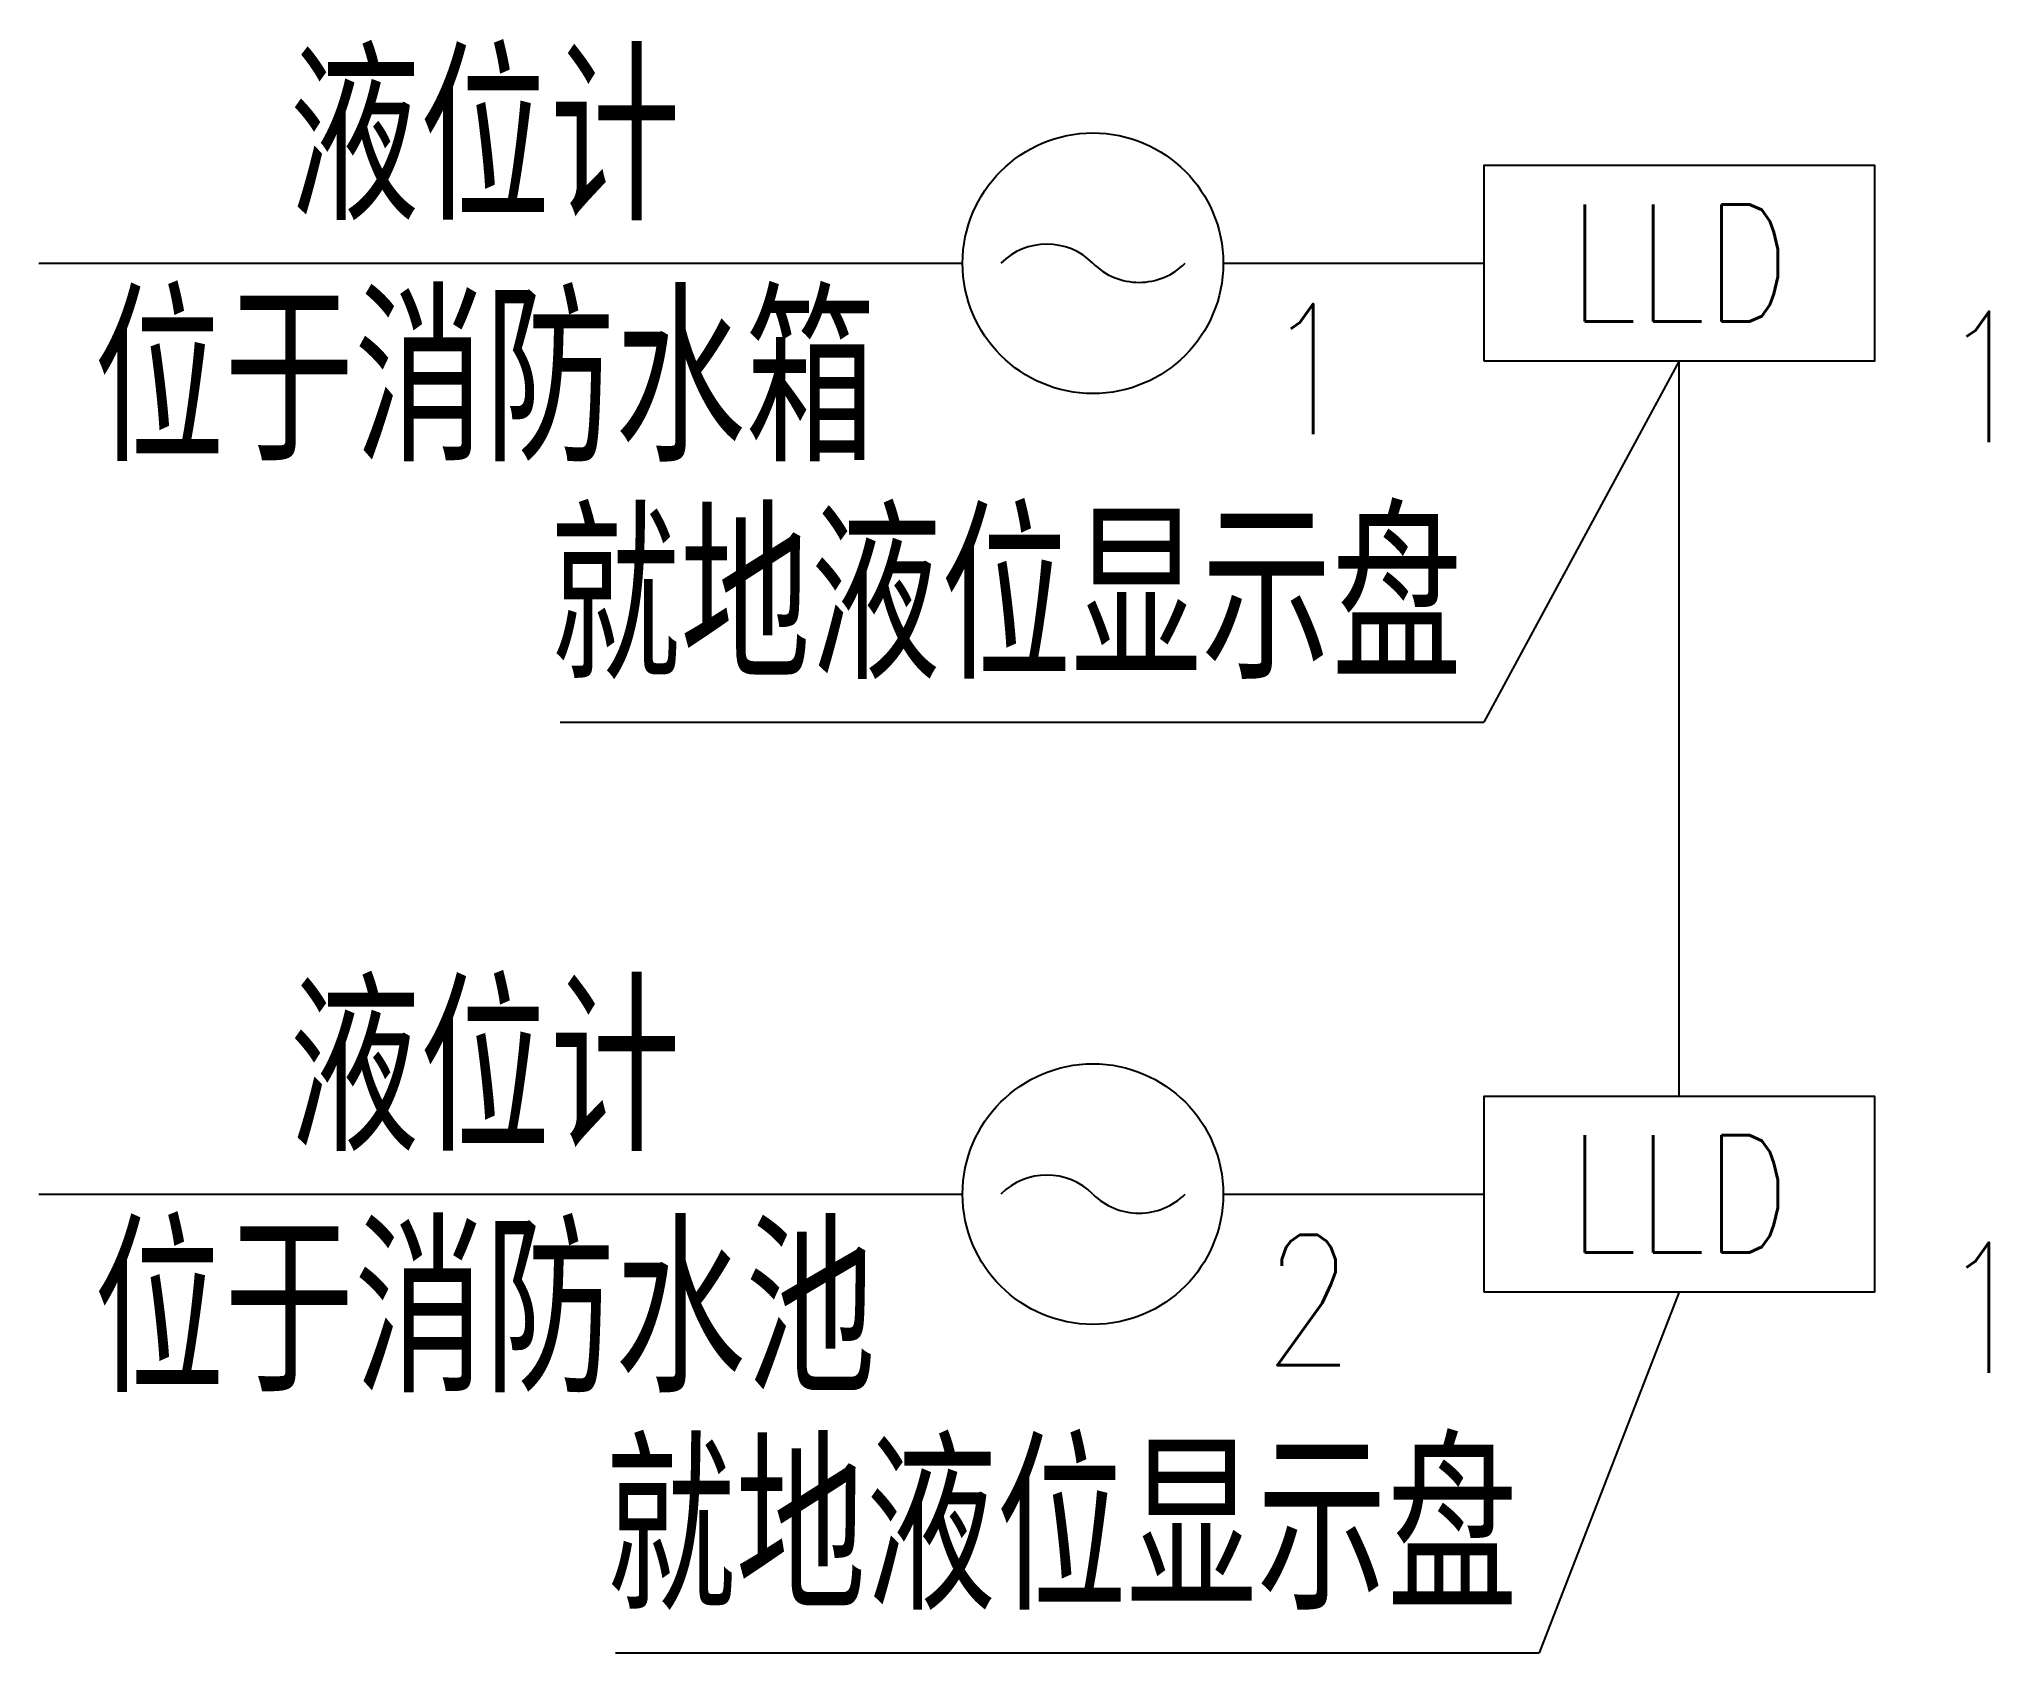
# Model space of a CAD drawing. Header units: millimetres. Extents: x 354 to 3347, y 162 to 2640.
import ezdxf
from ezdxf.enums import TextEntityAlignment as Align
from ezdxf.lldxf.tags import DXFTag

# ---------------------------------------------------------------- set-up
doc = ezdxf.new("R2010")
doc.units = ezdxf.units.MM
doc.header["$LTSCALE"] = 1000
doc.layers.add('E-ANNO-TEXT', color=6, linetype='Continuous')
doc.layers.add('E-EQUIP', color=4, linetype='Continuous')
doc.styles.add('E-TEXT', font='romans.shx', dxfattribs={"width": 0.8, "bigfont": 'hztxt.shx'})
tags = doc.linetypes.add('TJAD_FA_L', pattern='A,0.75,-0.1,["L",E-TEXT,S=0.2,R=0,X=0,Y=-0.1],-0.3', length=1.15).pattern_tags.tags
tags[6] = DXFTag(74, 10)

# ---------------------------------------------------------------- blocks, each defined once
blk = doc.blocks.new('FA-35-就地液位显示盘')
blk.add_lwpolyline([(-3, 0), (3, 0), (3, 3), (-3, 3)], close=True)
at = {"color": 6, "insert": (0, 1.504), "char_height": 1.8, "width": 6, "attachment_point": 5, "line_spacing_factor": 0.6, "style": 'E-TEXT'}
blk.add_mtext('LLD', dxfattribs=at)
blk = doc.blocks.new('FA-36-液位计')
blk.add_circle((0, 0), 2)
at = {"color": 6}
for centre, start, end in [((-0.707, -0.707), 45, 135), ((0.707, 0.707), 225, 315)]:
    blk.add_arc(centre, 1, start, end, dxfattribs=at)

msp = doc.modelspace()

# ---------------------------------------------------------------- linework, layer by layer
at = {"layer": 'E-ANNO-TEXT', "color": 6}
for p, q in [((354.1, 2295.6), (1771.9, 2295.6)), ((2871.9, 2145.6), (2571.9, 1591.3)), ((1154.1, 1591.3), (2571.9, 1591.3)), ((354.1, 866.8), (1771.9, 866.8)), ((2871.9, 716.8), (2657, 162.5)), ((1239.2, 162.5), (2657, 162.5))]:
    msp.add_line(p, q, dxfattribs=at)
at = {"layer": 'E-ANNO-TEXT', "color": 11}
for p, q in [((2171.9, 2295.6), (2571.9, 2295.6)), ((2171.9, 866.8), (2571.9, 866.8))]:
    msp.add_line(p, q, dxfattribs=at)
at = {"layer": 'E-ANNO-TEXT', "color": 1, "linetype": 'TJAD_FA_L'}
msp.add_line((2871.9, 1016.8), (2871.9, 2145.6), dxfattribs=at)

# ---------------------------------------------------------------- block references
at = {"layer": 'E-EQUIP', "xscale": 100, "yscale": 100, "zscale": 100}
for name, p in [('FA-36-液位计', (1971.9, 2295.6)), ('FA-35-就地液位显示盘', (2871.9, 2145.6)), ('FA-36-液位计', (1971.9, 866.8)), ('FA-35-就地液位显示盘', (2871.9, 716.8))]:
    msp.add_blockref(name, p, dxfattribs=at)

# ---------------------------------------------------------------- texts
at = {"layer": 'E-ANNO-TEXT', "color": 6, "style": 'E-TEXT', "width": 0.8}
for s, p in [('液位计', (1038.4, 2361.7)), ('位于消防水箱', (1038.4, 1991.4)), ('就地液位显示盘', (1838.4, 1657.4)), ('液位计', (1038.4, 932.9)), ('位于消防水池', (1038.4, 562.6)), ('就地液位显示盘', (1923.4, 228.6))]:
    msp.add_text(s, height=250, dxfattribs=at).set_placement(p, align=Align.CENTER)
for s, p in [('1', (2234.4, 2033.1)), ('1', (3271.9, 2021.2)), ('2', (2234.4, 604.3)), ('1', (3271.9, 592.4))]:
    msp.add_text(s, height=200, dxfattribs=at).set_placement(p)

doc.saveas('drawing.dxf')
